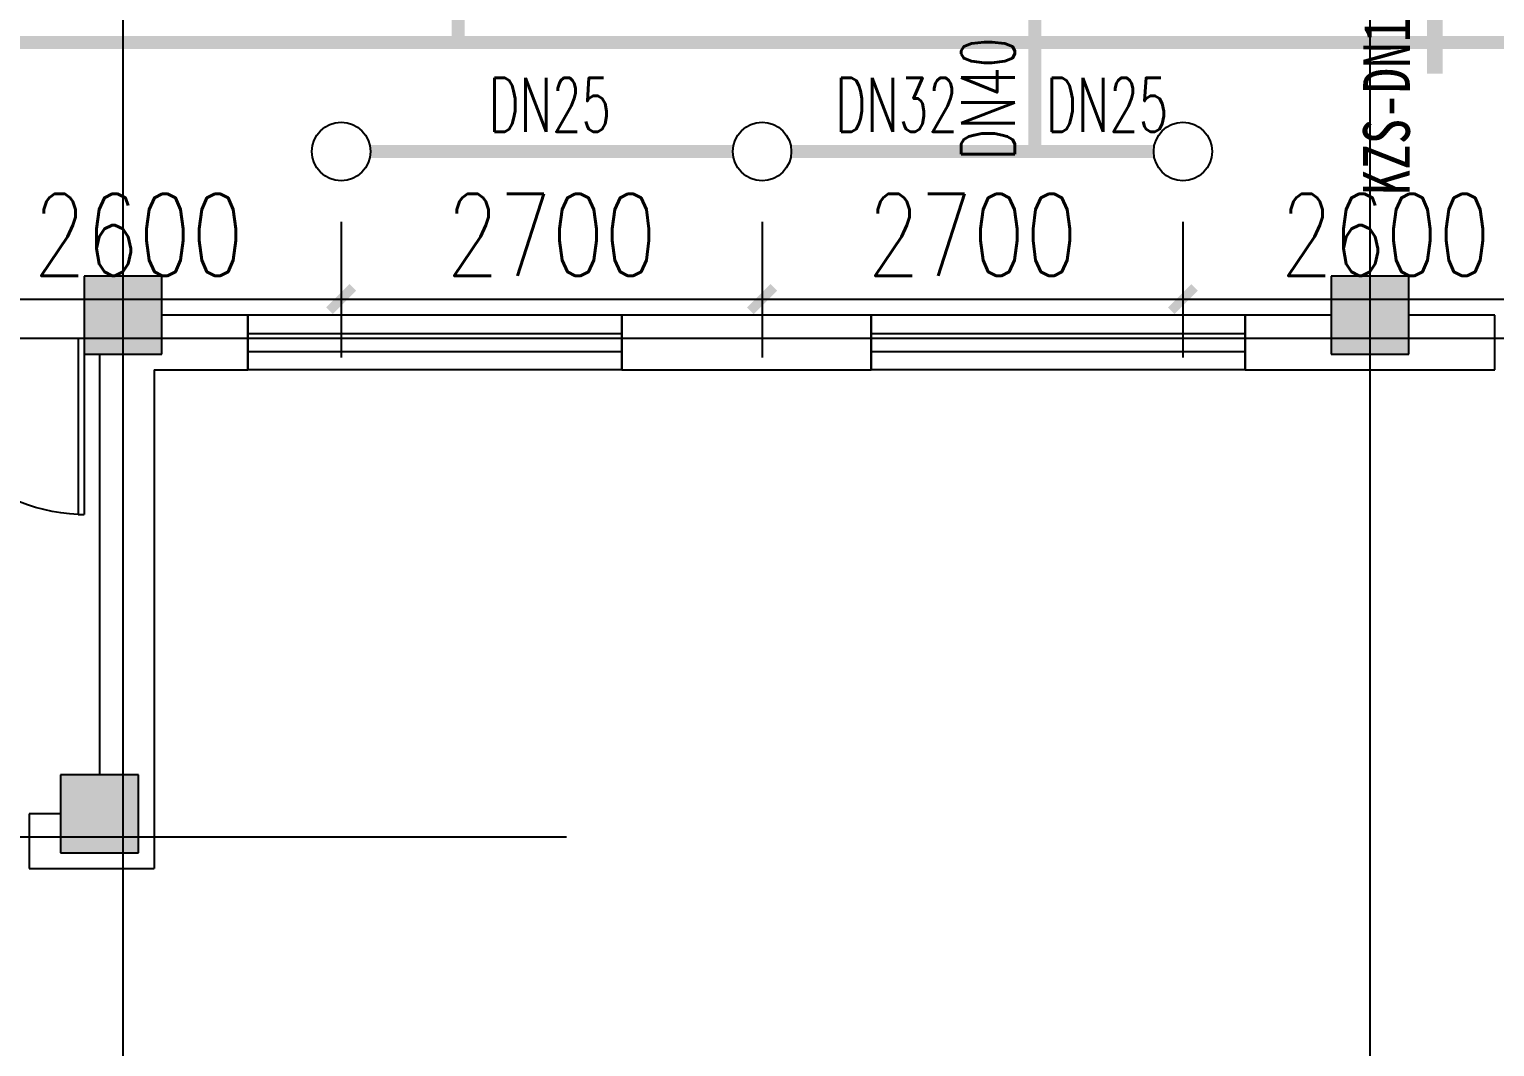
# Model space of a CAD drawing. Extents: x 0 to 2838408, y -923048 to 203859.
# Drawn here: x 2696662 to 2706063, y -485402 to -478874 of the extents above; entities that cross this region are included whole.
import ezdxf
from ezdxf.enums import TextEntityAlignment as Align

# ---------------------------------------------------------------- set-up
doc = ezdxf.new("R2010")
doc.units = 0
doc.header["$LTSCALE"] = 1000
for name, color, linetype in [('COLUMN', 9, 'Continuous'), ('DIM_喷淋', 3, 'Continuous'), ('DOOR_FIRE', 4, 'Continuous'), ('DOTE', 8, 'Continuous'), ('EQUIP_喷头', 7, 'Continuous'), ('PIPE-喷淋', 6, 'Continuous'), ('PUB_HATCH', 8, 'Continuous'), ('TEXT_喷淋', 7, 'Continuous'), ('WALL', 9, 'Continuous'), ('WINDOW', 4, 'Continuous'), ('XREF', 8, 'Continuous'), ('抗震支吊架', 2, 'Continuous')]:
    doc.layers.add(name, color=color, linetype=linetype)
doc.styles.add('_TCH_DIM_T3', font='SIMPLEX', dxfattribs={"width": 0.75, "bigfont": 'HZTXT'})
doc.styles.add('_TWT_PIPEDN', font='SIMPLEX', dxfattribs={"width": 0.8, "height": 2.3, "bigfont": 'HZTXT'})
doc.styles.add('kzcad', font='', dxfattribs={"width": 0.8})
doc.styles.get('kzcad').set_extended_font_data('SimSun')
doc.dimstyles.new('_TWT_ARCH&&150', dxfattribs={"dimtxt": 525, "dimasz": 150, "dimexe": 375, "dimexo": 450, "dimgap": 150, "dimtad": 1, "dimdec": 0, "dimzin": 0, "dimdsep": 46, "dimtxsty": '_TCH_DIM_T3', "dimblk": 'ARCHTICK', "dimcen": 0.09, "dimclrt": 7, "dimazin": 2, "dimtfac": 1, "dimtdec": 0, "dimtix": 1, "dimtmove": 2, "dimatfit": 3, "dimfxl": 1, "dimtolj": 1, "dimtzin": 0, "dimarcsym": 0})

# ---------------------------------------------------------------- blocks, each defined once
blk = doc.blocks.new('$DorLib2D$00000225')
at = {"color": 0}
for p, q in [((0.475, -0.0014), (0.475, 0.7521)), ((0.475, 0.7521), (0.5, 0.7521)), ((0.5, -0.0014), (0.5, 0.7521)), ((-0.5, 0), (-0.5, 0.252)), ((-0.475, 0.252), (-0.5, 0.252)), ((-0.475, 0), (-0.475, 0.252)), ((-0.475, 0), (-0.5, 0)), ((0.475, -0.0014), (0.5, -0.0014))]:
    blk.add_line(p, q, dxfattribs=at)
for centre, radius, start, end in [((0.5046, -0.0019), 0.7546, 92.24927, 179.72377), ((-0.5008, 0.0026), 0.2508, 359.78987, 84.09744)]:
    blk.add_arc(centre, radius, start, end, dxfattribs=at)
blk = doc.blocks.new('$WINLIB2D$00000001')
at = {"color": 0}
for points in [[(-0.5, 0.5), (-0.5, -0.5)], [(-0.5, 0.5), (0.5, 0.5)], [(0.5, -0.5), (0.5, 0.5)], [(0.5, 0.1667), (-0.5, 0.1667)], [(0.5, -0.1667), (-0.5, -0.1667)], [(-0.5, -0.5), (0.5, -0.5)]]:
    blk.add_lwpolyline(points, dxfattribs=at)
blk = doc.blocks.new('3F1')
at = {"layer": 'PUB_HATCH'}
for points in [[(2360966.7, -480458.3), (2360966.7, -480958.3), (2361466.7, -480958.3), (2361466.7, -480458.3)], [(2368966.7, -480458.3), (2368966.7, -480958.3), (2369466.7, -480958.3), (2369466.7, -480458.3)], [(2360816.7, -483658.3), (2360816.7, -484158.3), (2361316.7, -484158.3), (2361316.7, -483658.3)]]:
    blk.add_hatch(color=256, dxfattribs=at).paths.add_polyline_path(points)
at = {"layer": 'COLUMN'}
for p, q in [((2360966.7, -480458.3), (2360966.7, -480958.3)), ((2361466.7, -480458.3), (2360966.7, -480458.3)), ((2361466.7, -480958.3), (2361466.7, -480458.3)), ((2368966.7, -480458.3), (2368966.7, -480958.3)), ((2369466.7, -480458.3), (2368966.7, -480458.3)), ((2369466.7, -480958.3), (2369466.7, -480458.3)), ((2360966.7, -480958.3), (2361466.7, -480958.3)), ((2368966.7, -480958.3), (2369466.7, -480958.3)), ((2360816.7, -483658.3), (2360816.7, -484158.3)), ((2361316.7, -483658.3), (2360816.7, -483658.3)), ((2361316.7, -484158.3), (2361316.7, -483658.3)), ((2360816.7, -484158.3), (2361316.7, -484158.3))]:
    blk.add_line(p, q, dxfattribs=at)
at = {"layer": 'DOTE'}
for p, q in [((2361216.7, -467258.3), (2361216.7, -550458.3)), ((2369216.7, -467258.3), (2369216.7, -550458.3)), ((2453916.7, -480858.3), (2343216.7, -480858.3)), ((2364062.1, -484058.3), (2343616.1, -484058.3))]:
    blk.add_line(p, q, dxfattribs=at)
at = {"layer": 'WALL'}
for p, q in [((2362016.7, -480708.3), (2361466.7, -480708.3)), ((2362016.7, -481058.3), (2362016.7, -480708.3)), ((2366016.7, -480708.3), (2364416.7, -480708.3)), ((2364416.7, -480708.3), (2364416.7, -481058.3)), ((2366016.7, -481058.3), (2366016.7, -480708.3)), ((2368966.7, -480708.3), (2368416.7, -480708.3)), ((2368416.7, -480708.3), (2368416.7, -481058.3)), ((2370016.7, -480708.3), (2369466.7, -480708.3)), ((2370016.7, -481058.3), (2370016.7, -480708.3)), ((2361066.7, -480958.3), (2361066.7, -483658.3)), ((2361416.7, -481058.3), (2362016.7, -481058.3)), ((2361416.7, -481058.3), (2361416.7, -484258.3)), ((2364416.7, -481058.3), (2366016.7, -481058.3)), ((2368416.7, -481058.3), (2369216.7, -481058.3)), ((2369216.7, -481058.3), (2370016.7, -481058.3)), ((2360816.7, -483908.3), (2360615.7, -483908.3)), ((2360615.7, -483908.3), (2360615.7, -484258.3)), ((2360615.7, -484258.3), (2361416.7, -484258.3))]:
    blk.add_line(p, q, dxfattribs=at)
at = {"layer": 'DOOR_FIRE', "xscale": -1500, "yscale": 1500, "zscale": 200, "rotation": 180}
blk.add_blockref('$DorLib2D$00000225', (2360216.7, -480858.3), dxfattribs=at)
at = {"layer": 'WINDOW', "xscale": -2400, "yscale": -350, "zscale": -2400, "rotation": 359.999999999981}
for p in [(2363216.7, -480883.3), (2367216.7, -480883.3)]:
    blk.add_blockref('$WINLIB2D$00000001', p, dxfattribs=at)
blk = doc.blocks.new('_ArchTick')
at = {"color": 0, "linetype": 'ByBlock', "const_width": 0.4}
blk.add_lwpolyline([(-0.5, -0.5), (0.5, 0.5)], dxfattribs=at)
blk = doc.blocks.new('*D2556')
at = {"layer": 'Defpoints', "color": 0, "linetype": 'ByBlock', "transparency": 16777216}
for p in [(2704062.5, -479658.3), (2706662.5, -479658.3), (2706662.5, -480604.9)]:
    blk.add_point(p, dxfattribs=at)
at = {"layer": 'DIM_喷淋', "color": 0, "linetype": 'ByBlock', "lineweight": -2, "transparency": 16777216}
for p, q in [((2704062.5, -480108.3), (2704062.5, -480979.9)), ((2706662.5, -480108.3), (2706662.5, -480979.9)), ((2704062.5, -480604.9), (2706662.5, -480604.9))]:
    blk.add_line(p, q, dxfattribs=at)
at = {"layer": 'DIM_喷淋', "color": 0, "linetype": 'ByBlock', "lineweight": -2, "transparency": 16777216, "xscale": 150, "yscale": 150, "zscale": 150, "rotation": 180}
blk.add_blockref('_ArchTick', (2704062.5, -480604.9), dxfattribs=at)
at = {"layer": 'DIM_喷淋', "color": 0, "linetype": 'ByBlock', "lineweight": -2, "transparency": 16777216, "xscale": 150, "yscale": 150, "zscale": 150}
blk.add_blockref('_ArchTick', (2706662.5, -480604.9), dxfattribs=at)
at = {"layer": 'DIM_喷淋', "color": 7, "linetype": 'ByBlock', "transparency": 16777216, "insert": (2705362.5, -480192.4), "char_height": 525, "attachment_point": 5, "style": '_TCH_DIM_T3'}
blk.add_mtext('\\A1;2600', dxfattribs=at)
blk = doc.blocks.new('*D2557')
at = {"layer": 'Defpoints', "color": 0, "linetype": 'ByBlock', "transparency": 16777216}
for p in [(2701362.5, -479658.3), (2704062.5, -479658.3), (2704062.5, -480604.9)]:
    blk.add_point(p, dxfattribs=at)
at = {"layer": 'DIM_喷淋', "color": 0, "linetype": 'ByBlock', "lineweight": -2, "transparency": 16777216}
for p, q in [((2701362.5, -480108.3), (2701362.5, -480979.9)), ((2704062.5, -480108.3), (2704062.5, -480979.9)), ((2701362.5, -480604.9), (2704062.5, -480604.9))]:
    blk.add_line(p, q, dxfattribs=at)
at = {"layer": 'DIM_喷淋', "color": 0, "linetype": 'ByBlock', "lineweight": -2, "transparency": 16777216, "xscale": 150, "yscale": 150, "zscale": 150, "rotation": 180}
blk.add_blockref('_ArchTick', (2701362.5, -480604.9), dxfattribs=at)
at = {"layer": 'DIM_喷淋', "color": 0, "linetype": 'ByBlock', "lineweight": -2, "transparency": 16777216, "xscale": 150, "yscale": 150, "zscale": 150}
blk.add_blockref('_ArchTick', (2704062.5, -480604.9), dxfattribs=at)
at = {"layer": 'DIM_喷淋', "color": 7, "linetype": 'ByBlock', "transparency": 16777216, "insert": (2702712.5, -480192.4), "char_height": 525, "attachment_point": 5, "style": '_TCH_DIM_T3'}
blk.add_mtext('\\A1;2700', dxfattribs=at)
blk = doc.blocks.new('*D2558')
at = {"layer": 'Defpoints', "color": 0, "linetype": 'ByBlock', "transparency": 16777216}
for p in [(2698662.5, -479658.3), (2701362.5, -479658.3), (2701362.5, -480604.9)]:
    blk.add_point(p, dxfattribs=at)
at = {"layer": 'DIM_喷淋', "color": 0, "linetype": 'ByBlock', "lineweight": -2, "transparency": 16777216}
for p, q in [((2698662.5, -480108.3), (2698662.5, -480979.9)), ((2701362.5, -480108.3), (2701362.5, -480979.9)), ((2698662.5, -480604.9), (2701362.5, -480604.9))]:
    blk.add_line(p, q, dxfattribs=at)
at = {"layer": 'DIM_喷淋', "color": 0, "linetype": 'ByBlock', "lineweight": -2, "transparency": 16777216, "xscale": 150, "yscale": 150, "zscale": 150, "rotation": 180}
blk.add_blockref('_ArchTick', (2698662.5, -480604.9), dxfattribs=at)
at = {"layer": 'DIM_喷淋', "color": 0, "linetype": 'ByBlock', "lineweight": -2, "transparency": 16777216, "xscale": 150, "yscale": 150, "zscale": 150}
blk.add_blockref('_ArchTick', (2701362.5, -480604.9), dxfattribs=at)
at = {"layer": 'DIM_喷淋', "color": 7, "linetype": 'ByBlock', "transparency": 16777216, "insert": (2700012.5, -480192.4), "char_height": 525, "attachment_point": 5, "style": '_TCH_DIM_T3'}
blk.add_mtext('\\A1;2700', dxfattribs=at)
blk = doc.blocks.new('*D2559')
at = {"layer": 'Defpoints', "color": 0, "linetype": 'ByBlock', "transparency": 16777216}
for p in [(2696062.5, -479658.3), (2698662.5, -479658.3), (2698662.5, -480604.9)]:
    blk.add_point(p, dxfattribs=at)
at = {"layer": 'DIM_喷淋', "color": 0, "linetype": 'ByBlock', "lineweight": -2, "transparency": 16777216}
for p, q in [((2696062.5, -480108.3), (2696062.5, -480979.9)), ((2698662.5, -480108.3), (2698662.5, -480979.9)), ((2696062.5, -480604.9), (2698662.5, -480604.9))]:
    blk.add_line(p, q, dxfattribs=at)
at = {"layer": 'DIM_喷淋', "color": 0, "linetype": 'ByBlock', "lineweight": -2, "transparency": 16777216, "xscale": 150, "yscale": 150, "zscale": 150, "rotation": 180}
blk.add_blockref('_ArchTick', (2696062.5, -480604.9), dxfattribs=at)
at = {"layer": 'DIM_喷淋', "color": 0, "linetype": 'ByBlock', "lineweight": -2, "transparency": 16777216, "xscale": 150, "yscale": 150, "zscale": 150}
blk.add_blockref('_ArchTick', (2698662.5, -480604.9), dxfattribs=at)
at = {"layer": 'DIM_喷淋', "color": 7, "linetype": 'ByBlock', "transparency": 16777216, "insert": (2697362.5, -480192.4), "char_height": 525, "attachment_point": 5, "style": '_TCH_DIM_T3'}
blk.add_mtext('\\A1;2600', dxfattribs=at)
blk = doc.blocks.new('$TwtSys$00000125')
blk.add_circle((0, 0, 0), 1)

msp = doc.modelspace()

# ---------------------------------------------------------------- linework, layer by layer
at = {"layer": 'PIPE-喷淋', "linetype": 'ByBlock', "ltscale": 1.5, "const_width": 82.5}
for points in [[(2699412.5, -477158.3), (2699412.5, -478958.3)], [(2703112.5, -477158.3), (2703112.5, -478958.3)], [(2695112.5, -478958.3), (2699412.5, -478958.3)], [(2699412.5, -478958.3), (2703112.5, -478958.3)], [(2703112.5, -478958.3), (2707412.5, -478958.3)], [(2703112.5, -479658.3), (2703112.5, -478958.3)], [(2698850, -479658.3), (2701175, -479658.3)], [(2701550, -479658.3), (2703112.5, -479658.3)], [(2703112.5, -479658.3), (2703875, -479658.3)]]:
    msp.add_lwpolyline(points, dxfattribs=at)
at = {"layer": '抗震支吊架', "color": 4, "const_width": 100}
msp.add_lwpolyline([(2705679.2, -479158.3), (2705679.2, -478758.3)], dxfattribs=at)

# ---------------------------------------------------------------- block references
at = {"layer": 'EQUIP_喷头', "linetype": 'ByBlock', "xscale": 187.5, "yscale": 187.5, "zscale": 187.5}
for p in [(2698662.5, -479658.3), (2701362.5, -479658.3), (2704062.5, -479658.3)]:
    msp.add_blockref('$TwtSys$00000125', p, dxfattribs=at)
at = {"layer": 'XREF'}
msp.add_blockref('3F1', (336045.8, 0), dxfattribs=at)

# ---------------------------------------------------------------- texts
at = {"layer": 'TEXT_喷淋', "color": 251, "linetype": 'ByBlock', "style": '_TWT_PIPEDN', "width": 0.64}
msp.add_text('DN40', height=345, rotation=90, dxfattribs=at).set_placement((2702985, -479713.1))
for s, p in [('DN25', (2699607.7, -479530.8)), ('DN32', (2701832.7, -479530.8)), ('DN25', (2703182.7, -479530.8))]:
    msp.add_text(s, height=345, dxfattribs=at).set_placement(p)
at = {"layer": '抗震支吊架', "color": 4, "style": 'kzcad', "width": 0.8}
msp.add_text('KZS-DN150-TL', height=300, rotation=89.88539, dxfattribs=at).set_placement((2705519.2, -478958.3), align=Align.CENTER)

# ---------------------------------------------------------------- dimensions: what is measured, and where the dimension line sits
at = {"layer": 'DIM_喷淋', "linetype": 'ByBlock'}
for p1, p2, picture, middle in [((2696062.5, -479658.3), (2698662.5, -479658.3), '*D2559', (2697362.5, -480192.4)), ((2698662.5, -479658.3), (2701362.5, -479658.3), '*D2558', (2700012.5, -480192.4)), ((2701362.5, -479658.3), (2704062.5, -479658.3), '*D2557', (2702712.5, -480192.4)), ((2704062.5, -479658.3), (2706662.5, -479658.3), '*D2556', (2705362.5, -480192.4))]:
    dim = msp.add_aligned_dim(p1=p1, p2=p2, distance=-946.6, dimstyle='_TWT_ARCH&&150', dxfattribs=at)
    dim.commit()
    dim.dimension.update_dxf_attribs({"geometry": picture, "text_midpoint": middle})

doc.saveas('drawing.dxf')
